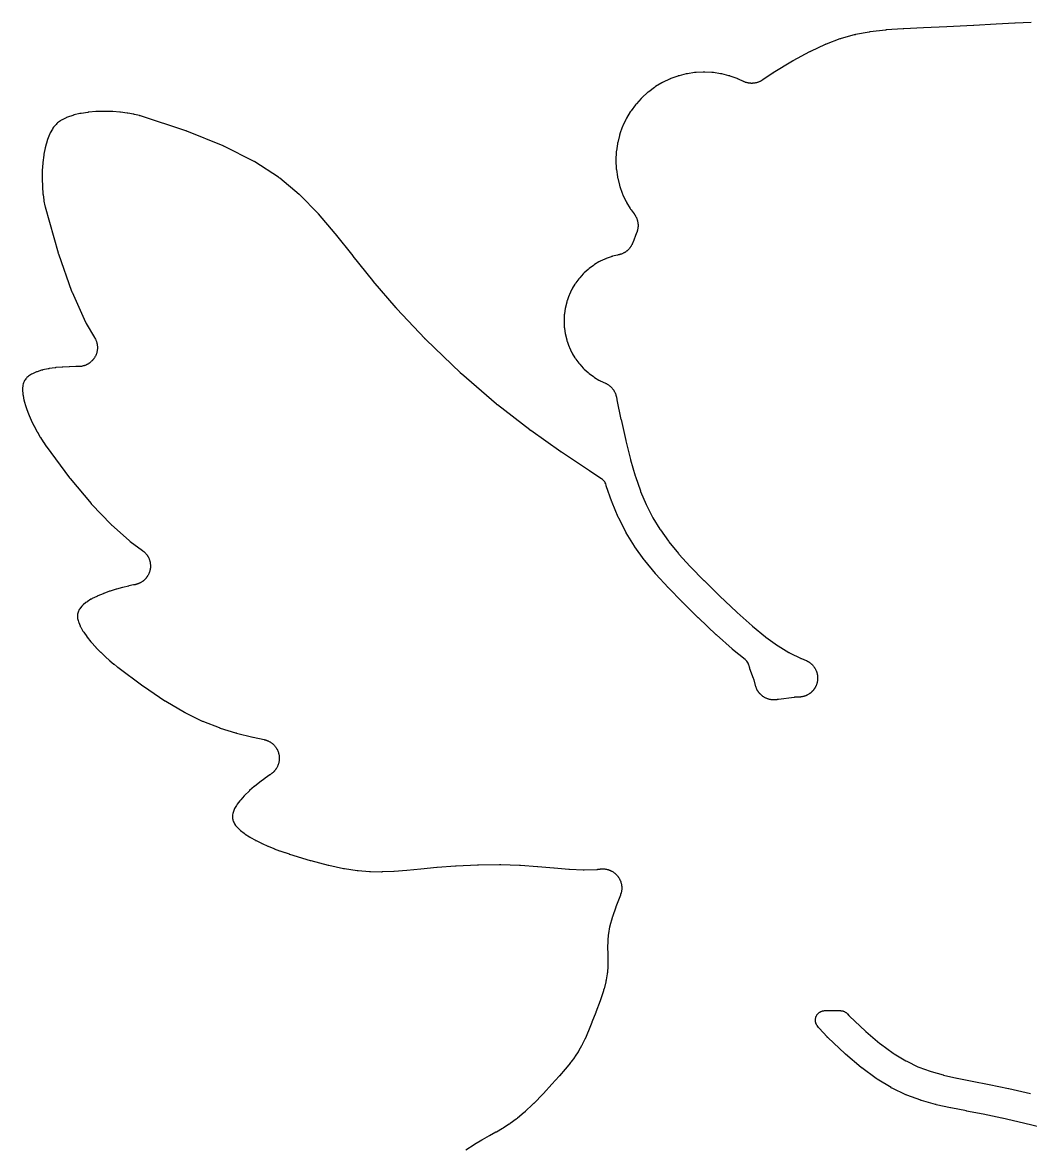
# Model space of a CAD drawing. Extents: x 0.3 to 60.9, y 0.1 to 55.6.
# Drawn here: x 4.16 to 30.59, y 26.07 to 55.63 of the extents above; entities that cross this region are included whole.
import ezdxf

# ---------------------------------------------------------------- set-up
doc = ezdxf.new("R2010")
doc.units = 0
doc.layers.get('0').update_dxf_attribs({"linetype": 'CONTINUOUS'})

msp = doc.modelspace()

# ---------------------------------------------------------------- linework, layer by layer
for points in [[(30.6109, 55.6323), (30.1927, 55.6154), (30.1907, 55.6153), (30.1894, 55.6152), (30.1874, 55.6151), (29.6918, 55.5885), (29.6915, 55.5885), (29.6913, 55.5885), (29.6911, 55.5885), (29.1063, 55.5561), (29.1061, 55.5561), (29.1055, 55.5561), (29.1052, 55.5561), (29.1028, 55.5559), (29.1025, 55.5559), (29.1019, 55.5559), (29.1017, 55.5559), (28.4008, 55.5221), (28.4006, 55.522), (28.4001, 55.522), (28.3999, 55.522), (28.3981, 55.5219), (28.3979, 55.5219), (28.3975, 55.5219), (28.3973, 55.5219), (27.7929, 55.496), (27.792, 55.4959), (27.7913, 55.4959), (27.7903, 55.4958), (27.2691, 55.4701), (27.2656, 55.4699), (27.2632, 55.4698), (27.2597, 55.4695), (26.809, 55.4366), (26.8022, 55.436), (26.7977, 55.4356), (26.7909, 55.4348), (26.3943, 55.3876), (26.3842, 55.3863), (26.3775, 55.3852), (26.3675, 55.3835), (26.0062, 55.3155), (25.9939, 55.3129), (25.9857, 55.311), (25.9735, 55.3078), (25.6262, 55.2116), (25.6135, 55.2077), (25.6051, 55.205), (25.5926, 55.2006), (25.2367, 55.0672), (25.2256, 55.0628), (25.2183, 55.0597), (25.2073, 55.0548), (24.8216, 54.874), (24.8131, 54.8698), (24.8075, 54.867), (24.799, 54.8625), (24.3649, 54.6244), (24.359, 54.6211), (24.355, 54.6188), (24.3491, 54.6153), (23.8499, 54.311), (23.846, 54.3086), (23.8434, 54.3069), (23.8396, 54.3045), (23.5605, 54.1225), (23.5573, 54.1205), (23.55, 54.116), (23.5469, 54.1141), (23.5252, 54.1014), (23.5187, 54.0979), (23.5035, 54.09), (23.4969, 54.0867), (23.4813, 54.0796), (23.4746, 54.0767), (23.4586, 54.0703), (23.4517, 54.0677), (23.4355, 54.0621), (23.4285, 54.0599), (23.412, 54.0551), (23.4049, 54.0532), (23.3882, 54.0492), (23.381, 54.0477), (23.3642, 54.0445), (23.3569, 54.0434), (23.3399, 54.041), (23.3326, 54.0402), (23.3155, 54.0387), (23.3081, 54.0383), (23.291, 54.0376), (23.2836, 54.0375), (23.2665, 54.0377), (23.2591, 54.038), (23.242, 54.039), (23.2347, 54.0396), (23.2176, 54.0415), (23.2103, 54.0425), (23.1934, 54.0452), (23.1861, 54.0465), (23.1693, 54.0501), (23.1622, 54.0518), (23.1456, 54.0561), (23.1385, 54.0582), (23.1222, 54.0633), (23.1152, 54.0657), (23.0945, 54.0734), (23.0898, 54.0752), (23.0788, 54.0798), (23.0741, 54.0818), (23.0697, 54.0837), (23.0684, 54.0843), (23.0654, 54.0857), (23.0641, 54.0863), (22.9345, 54.1476), (22.9211, 54.1536), (22.912, 54.1573), (22.8983, 54.1626), (22.7216, 54.2258), (22.7076, 54.2304), (22.6983, 54.2333), (22.6841, 54.2372), (22.5021, 54.2828), (22.4877, 54.286), (22.4781, 54.2879), (22.4636, 54.2905), (22.278, 54.318), (22.2634, 54.3198), (22.2537, 54.3207), (22.239, 54.3218), (22.0516, 54.331), (22.0369, 54.3314), (22.0271, 54.3314), (22.0124, 54.331), (21.825, 54.3218), (21.8103, 54.3207), (21.8006, 54.3198), (21.786, 54.318), (21.6004, 54.2905), (21.5859, 54.2879), (21.5763, 54.286), (21.5619, 54.2828), (21.3799, 54.2372), (21.3657, 54.2333), (21.3564, 54.2304), (21.3424, 54.2258), (21.1657, 54.1626), (21.152, 54.1573), (21.1429, 54.1536), (21.1295, 54.1476), (20.9599, 54.0674), (20.9467, 54.0608), (20.9381, 54.0562), (20.9253, 54.0489), (20.7644, 53.9525), (20.7519, 53.9446), (20.7438, 53.9391), (20.7317, 53.9307), (20.5811, 53.8189), (20.5694, 53.8098), (20.5619, 53.8036), (20.5507, 53.794), (20.4117, 53.668), (20.4011, 53.6579), (20.3941, 53.6509), (20.384, 53.6403), (20.258, 53.5013), (20.2484, 53.4901), (20.2422, 53.4826), (20.2331, 53.4709), (20.1213, 53.3203), (20.1129, 53.3082), (20.1074, 53.3001), (20.0995, 53.2876), (20.0031, 53.1267), (19.9958, 53.1139), (19.9912, 53.1053), (19.9846, 53.0921), (19.9044, 52.9225), (19.8984, 52.9091), (19.8947, 52.9), (19.8894, 52.8863), (19.8262, 52.7096), (19.8216, 52.6956), (19.8187, 52.6863), (19.8148, 52.6721), (19.7692, 52.4901), (19.766, 52.4757), (19.7641, 52.4661), (19.7615, 52.4516), (19.734, 52.266), (19.7322, 52.2514), (19.7313, 52.2417), (19.7302, 52.227), (19.721, 52.0396), (19.7206, 52.0249), (19.7206, 52.0151), (19.721, 52.0004), (19.7302, 51.813), (19.7313, 51.7983), (19.7322, 51.7886), (19.734, 51.774), (19.7615, 51.5884), (19.7641, 51.5739), (19.766, 51.5643), (19.7692, 51.5499), (19.8148, 51.3679), (19.8187, 51.3537), (19.8216, 51.3444), (19.8262, 51.3304), (19.8894, 51.1537), (19.8947, 51.14), (19.8984, 51.1309), (19.9044, 51.1175), (19.9846, 50.9479), (19.9912, 50.9347), (19.9958, 50.9261), (20.0031, 50.9133), (20.0995, 50.7524), (20.1074, 50.7399), (20.1129, 50.7318), (20.1213, 50.7197), (20.1998, 50.6139), (20.202, 50.6109), (20.2069, 50.6039), (20.209, 50.6009), (20.223, 50.58), (20.2269, 50.5738), (20.2357, 50.5591), (20.2394, 50.5526), (20.2474, 50.5375), (20.2507, 50.531), (20.2581, 50.5154), (20.2611, 50.5087), (20.2676, 50.4929), (20.2703, 50.486), (20.2761, 50.4698), (20.2784, 50.4628), (20.2833, 50.4464), (20.2853, 50.4393), (20.2895, 50.4227), (20.2911, 50.4155), (20.2944, 50.3987), (20.2957, 50.3914), (20.2982, 50.3745), (20.2991, 50.3672), (20.3008, 50.3501), (20.3013, 50.3428), (20.3022, 50.3256), (20.3024, 50.3182), (20.3024, 50.3011), (20.3022, 50.2937), (20.3013, 50.2766), (20.3008, 50.2693), (20.2991, 50.2522), (20.2982, 50.2449), (20.2957, 50.2279), (20.2944, 50.2207), (20.2911, 50.2038), (20.2895, 50.1967), (20.2853, 50.18), (20.2833, 50.1729), (20.277, 50.1519), (20.2754, 50.147), (20.2715, 50.1357), (20.2698, 50.1308), (20.268, 50.1262), (20.2675, 50.1248), (20.2663, 50.1217), (20.2657, 50.1203), (20.2651, 50.1187), (20.2643, 50.1167), (20.2637, 50.1153), (20.2629, 50.1132), (20.1645, 49.8576), (20.1632, 49.8541), (20.1599, 49.8462), (20.1585, 49.8428), (20.1483, 49.8198), (20.1451, 49.8132), (20.1374, 49.7978), (20.134, 49.7914), (20.1255, 49.7764), (20.1218, 49.7701), (20.1126, 49.7556), (20.1085, 49.7495), (20.0986, 49.7355), (20.0943, 49.7295), (20.0837, 49.716), (20.079, 49.7103), (20.0679, 49.6973), (20.0629, 49.6919), (20.0511, 49.6794), (20.0459, 49.6742), (20.0335, 49.6624), (20.028, 49.6574), (20.015, 49.6462), (20.0094, 49.6415), (19.9959, 49.631), (19.9899, 49.6266), (19.9759, 49.6167), (19.9698, 49.6126), (19.9553, 49.6034), (19.949, 49.5996), (19.9341, 49.5911), (19.9276, 49.5877), (19.9123, 49.5799), (19.9056, 49.5768), (19.8899, 49.5698), (19.8831, 49.567), (19.8672, 49.5608), (19.8602, 49.5583), (19.8439, 49.5529), (19.8369, 49.5508), (19.8147, 49.5446), (19.8102, 49.5434), (19.7997, 49.5409), (19.7952, 49.5399), (19.7946, 49.5397), (19.7937, 49.5395), (19.7915, 49.5391), (19.7906, 49.5389), (19.7784, 49.5365), (19.764, 49.5333), (19.6338, 49.5006), (19.6196, 49.4967), (19.6103, 49.4939), (19.5963, 49.4893), (19.4699, 49.444), (19.4562, 49.4387), (19.4471, 49.435), (19.4337, 49.429), (19.3123, 49.3716), (19.2992, 49.365), (19.2905, 49.3604), (19.2777, 49.3531), (19.1626, 49.2841), (19.1502, 49.2763), (19.142, 49.2708), (19.13, 49.2623), (19.0222, 49.1824), (19.0106, 49.1733), (19.003, 49.1671), (18.9918, 49.1575), (18.8924, 49.0674), (18.8817, 49.0572), (18.8748, 49.0503), (18.8646, 49.0396), (18.7745, 48.9402), (18.7649, 48.929), (18.7587, 48.9214), (18.7496, 48.9098), (18.6697, 48.802), (18.6612, 48.79), (18.6557, 48.7818), (18.6479, 48.7694), (18.5789, 48.6543), (18.5716, 48.6415), (18.567, 48.6328), (18.5604, 48.6197), (18.503, 48.4983), (18.497, 48.4849), (18.4933, 48.4758), (18.488, 48.4621), (18.4427, 48.3357), (18.4381, 48.3217), (18.4353, 48.3124), (18.4314, 48.2982), (18.3987, 48.168), (18.3955, 48.1536), (18.3936, 48.144), (18.3911, 48.1295), (18.3714, 47.9967), (18.3696, 47.9821), (18.3686, 47.9724), (18.3675, 47.9577), (18.361, 47.8236), (18.3606, 47.8089), (18.3606, 47.7991), (18.361, 47.7844), (18.3675, 47.6503), (18.3686, 47.6356), (18.3696, 47.6259), (18.3714, 47.6113), (18.3911, 47.4785), (18.3936, 47.464), (18.3955, 47.4544), (18.3987, 47.44), (18.4314, 47.3098), (18.4353, 47.2956), (18.4381, 47.2863), (18.4427, 47.2723), (18.488, 47.1459), (18.4933, 47.1322), (18.497, 47.1231), (18.503, 47.1097), (18.5604, 46.9883), (18.567, 46.9752), (18.5716, 46.9665), (18.5789, 46.9537), (18.6479, 46.8386), (18.6557, 46.8262), (18.6612, 46.818), (18.6697, 46.806), (18.7496, 46.6982), (18.7587, 46.6866), (18.7649, 46.679), (18.7745, 46.6678), (18.8646, 46.5684), (18.8748, 46.5577), (18.8817, 46.5508), (18.8924, 46.5406), (18.9918, 46.4505), (19.003, 46.4409), (19.0106, 46.4347), (19.0222, 46.4256), (19.13, 46.3457), (19.142, 46.3372), (19.1502, 46.3317), (19.1626, 46.3239), (19.2777, 46.2549), (19.2905, 46.2476), (19.2992, 46.243), (19.3123, 46.2364), (19.4447, 46.1737), (19.448, 46.1721), (19.4531, 46.1696), (19.4597, 46.1664), (19.4651, 46.1638), (19.4717, 46.1605), (19.4868, 46.1524), (19.4932, 46.1488), (19.5079, 46.14), (19.5141, 46.136), (19.5284, 46.1265), (19.5344, 46.1222), (19.5482, 46.112), (19.554, 46.1075), (19.5673, 46.0966), (19.5729, 46.0918), (19.5856, 46.0803), (19.5909, 46.0752), (19.603, 46.0631), (19.6081, 46.0577), (19.6196, 46.045), (19.6244, 46.0395), (19.6353, 46.0262), (19.6398, 46.0204), (19.6501, 46.0066), (19.6543, 46.0006), (19.6638, 45.9863), (19.6678, 45.9801), (19.6766, 45.9654), (19.6802, 45.959), (19.6883, 45.9439), (19.6916, 45.9373), (19.6989, 45.9218), (19.7019, 45.9151), (19.7085, 45.8992), (19.7111, 45.8923), (19.7169, 45.8762), (19.7192, 45.8692), (19.7242, 45.8528), (19.7262, 45.8457), (19.7319, 45.8228), (19.733, 45.8181), (19.7354, 45.8072), (19.7363, 45.8025), (19.7469, 45.7451), (19.7475, 45.7416), (19.748, 45.7393), (19.7487, 45.7358), (19.8553, 45.2232), (19.8558, 45.2208), (19.8562, 45.2192), (19.8567, 45.2168), (19.9805, 44.6667), (19.9813, 44.6633), (19.9818, 44.661), (19.9827, 44.6575), (20.1033, 44.175), (20.1061, 44.1645), (20.2288, 43.7398), (20.2334, 43.7254), (20.3628, 43.3496), (20.3697, 43.3315), (20.5112, 42.9935), (20.5207, 42.9731), (20.6798, 42.6609), (20.6914, 42.6403), (20.8747, 42.3414), (20.8871, 42.3228), (21.1016, 42.0253), (21.1133, 42.0102), (21.3662, 41.7027), (21.3759, 41.6915), (21.6736, 41.3639), (21.6808, 41.3563), (22.0293, 40.9989), (22.034, 40.9941), (22.4381, 40.5979), (22.4419, 40.5942), (22.8967, 40.1636), (22.9031, 40.1578), (23.2931, 39.8094), (23.3031, 39.8008), (23.6422, 39.5236), (23.6568, 39.5124), (23.9597, 39.2945), (23.9791, 39.2816), (24.2577, 39.1122), (24.2688, 39.1058), (24.2763, 39.1017), (24.2877, 39.0958), (24.56, 38.9606), (24.5707, 38.9556), (24.5779, 38.9523), (24.5889, 38.9477), (24.7105, 38.8989), (24.7173, 38.896), (24.7302, 38.8901), (24.742, 38.884), (24.7509, 38.8789), (24.7526, 38.8779), (24.7553, 38.8765), (24.7553, 38.8763), (24.7727, 38.8662), (24.779, 38.8623), (24.7934, 38.8529), (24.7994, 38.8487), (24.8133, 38.8387), (24.8192, 38.8342), (24.8325, 38.8235), (24.8382, 38.8187), (24.851, 38.8074), (24.8564, 38.8023), (24.8687, 38.7903), (24.8738, 38.7851), (24.8855, 38.7725), (24.8903, 38.767), (24.9014, 38.7538), (24.906, 38.7481), (24.9163, 38.7344), (24.9206, 38.7285), (24.9303, 38.7143), (24.9343, 38.7081), (24.9433, 38.6935), (24.947, 38.6872), (24.9553, 38.6721), (24.9587, 38.6656), (24.9662, 38.6502), (24.9692, 38.6435), (24.976, 38.6277), (24.9787, 38.6208), (24.9847, 38.6048), (24.9871, 38.5978), (24.9922, 38.5814), (24.9943, 38.5744), (24.9986, 38.5578), (25.0003, 38.5506), (25.0039, 38.5338), (25.0052, 38.5266), (25.0079, 38.5096), (25.0089, 38.5023), (25.0108, 38.4853), (25.0114, 38.4779), (25.0124, 38.4608), (25.0127, 38.4535), (25.0129, 38.4363), (25.0128, 38.429), (25.0121, 38.4118), (25.0117, 38.4045), (25.0102, 38.3874), (25.0094, 38.3801), (25.007, 38.3631), (25.0059, 38.3558), (25.0027, 38.3389), (25.0012, 38.3317), (24.9972, 38.3151), (24.9953, 38.3079), (24.9905, 38.2915), (24.9883, 38.2844), (24.9827, 38.2682), (24.9801, 38.2613), (24.9737, 38.2454), (24.9708, 38.2386), (24.9637, 38.2231), (24.9604, 38.2164), (24.9525, 38.2012), (24.949, 38.1948), (24.9403, 38.18), (24.9365, 38.1737), (24.9271, 38.1593), (24.9229, 38.1533), (24.9128, 38.1394), (24.9084, 38.1335), (24.8976, 38.1201), (24.8929, 38.1145), (24.8815, 38.1017), (24.8765, 38.0963), (24.8645, 38.084), (24.8592, 38.0789), (24.8467, 38.0672), (24.8412, 38.0623), (24.828, 38.0513), (24.8223, 38.0467), (24.8086, 38.0363), (24.8026, 38.032), (24.7885, 38.0223), (24.7823, 38.0183), (24.7677, 38.0093), (24.7613, 38.0056), (24.7463, 37.9974), (24.7397, 37.994), (24.7243, 37.9865), (24.7176, 37.9834), (24.7018, 37.9767), (24.695, 37.974), (24.6789, 37.968), (24.672, 37.9656), (24.6556, 37.9604), (24.6485, 37.9584), (24.6319, 37.954), (24.6248, 37.9524), (24.608, 37.9488), (24.6007, 37.9475), (24.5818, 37.9444), (24.5754, 37.9436), (24.5606, 37.9418), (24.5542, 37.9412), (24.5375, 37.94), (24.5347, 37.9398), (24.5283, 37.9395), (24.5256, 37.9394), (24.4328, 37.936), (24.4183, 37.9351), (24.4086, 37.9343), (24.394, 37.9327), (23.9827, 37.8773), (23.9681, 37.875), (23.9656, 37.8745), (23.962, 37.8739), (23.9535, 37.8726), (23.9498, 37.872), (23.9249, 37.8687), (23.9176, 37.8679), (23.9005, 37.8664), (23.8932, 37.866), (23.876, 37.8654), (23.8687, 37.8653), (23.8515, 37.8655), (23.8441, 37.8658), (23.827, 37.8669), (23.8197, 37.8675), (23.8026, 37.8694), (23.7953, 37.8704), (23.7784, 37.8732), (23.7712, 37.8745), (23.7544, 37.8781), (23.7472, 37.8798), (23.7307, 37.8842), (23.7236, 37.8863), (23.7072, 37.8915), (23.7003, 37.8939), (23.6842, 37.8999), (23.6774, 37.9026), (23.6616, 37.9094), (23.6549, 37.9125), (23.6395, 37.92), (23.633, 37.9234), (23.618, 37.9317), (23.6116, 37.9354), (23.597, 37.9444), (23.5909, 37.9484), (23.5767, 37.9582), (23.5708, 37.9625), (23.5571, 37.9729), (23.5514, 37.9775), (23.5383, 37.9886), (23.5328, 37.9935), (23.5202, 38.0051), (23.5149, 38.0103), (23.503, 38.0226), (23.498, 38.028), (23.4866, 38.0408), (23.4819, 38.0465), (23.4712, 38.0599), (23.4667, 38.0658), (23.4567, 38.0797), (23.4526, 38.0857), (23.4432, 38.1001), (23.4394, 38.1064), (23.4307, 38.1212), (23.4272, 38.1277), (23.4193, 38.1429), (23.4161, 38.1496), (23.409, 38.1652), (23.4061, 38.1719), (23.3997, 38.1879), (23.3972, 38.1948), (23.3897, 38.2165), (23.3883, 38.2209), (23.3851, 38.2314), (23.3837, 38.2359), (23.3834, 38.237), (23.3832, 38.238), (23.3826, 38.2403), (23.3823, 38.2413), (23.3441, 38.3885), (23.3401, 38.4026), (23.3371, 38.4119), (23.3324, 38.4258), (23.2376, 38.684), (23.2364, 38.6874), (23.2336, 38.6956), (23.2325, 38.6991), (23.225, 38.7231), (23.223, 38.7301), (23.2187, 38.7468), (23.2162, 38.7575), (23.2159, 38.7575), (23.2102, 38.7795), (23.2001, 38.8072), (23.1873, 38.8337), (23.1719, 38.8588), (23.1542, 38.8823), (23.1342, 38.9039), (23.1137, 38.9223), (22.7836, 39.1922), (22.7811, 39.1943), (22.7752, 39.1993), (22.7728, 39.2015), (22.3618, 39.5686), (22.3602, 39.5701), (22.3565, 39.5735), (22.3549, 39.575), (21.887, 40.0179), (21.886, 40.0188), (21.8838, 40.021), (21.8829, 40.0219), (21.4677, 40.429), (21.4665, 40.4302), (21.4637, 40.433), (21.4626, 40.4342), (21.0985, 40.8075), (21.0967, 40.8094), (21.0925, 40.8139), (21.0907, 40.8158), (20.771, 41.1676), (20.7685, 41.1703), (20.7629, 41.1769), (20.7605, 41.1797), (20.4798, 41.521), (20.4768, 41.5247), (20.47, 41.5335), (20.4672, 41.5374), (20.2213, 41.8784), (20.2181, 41.883), (20.2109, 41.8938), (20.2079, 41.8985), (19.9935, 42.248), (19.9905, 42.2531), (19.9837, 42.2651), (19.9809, 42.2703), (19.7947, 42.6357), (19.7923, 42.6407), (19.7867, 42.6527), (19.7845, 42.6578), (19.6221, 43.0457), (19.6203, 43.0502), (19.6163, 43.0608), (19.6146, 43.0653), (19.4706, 43.4833), (19.4694, 43.4869), (19.4668, 43.4954), (19.4657, 43.499), (19.4646, 43.5026), (19.4551, 43.5304), (19.4428, 43.5572), (19.428, 43.5827), (19.4108, 43.6065), (19.3913, 43.6286), (19.3698, 43.6487), (19.3464, 43.6665), (19.3363, 43.6731), (19.3358, 43.6735), (19.3344, 43.6743), (19.3312, 43.6764), (19.3299, 43.6773), (19.0302, 43.8754), (19.0301, 43.8755), (19.0298, 43.8757), (19.0296, 43.8758), (18.2924, 44.3641), (18.2916, 44.3647), (18.2896, 44.366), (18.2887, 44.3666), (18.2811, 44.3718), (18.2802, 44.3724), (18.2783, 44.3737), (18.2774, 44.3743), (17.4896, 44.9278), (17.4883, 44.9287), (17.485, 44.9311), (17.4837, 44.9321), (17.4714, 44.9411), (17.47, 44.9421), (17.4668, 44.9445), (17.4655, 44.9456), (16.617, 45.601), (16.6153, 45.6023), (16.6115, 45.6053), (16.6099, 45.6066), (16.5955, 45.6184), (16.5939, 45.6198), (16.5902, 45.6229), (16.5886, 45.6242), (15.6687, 46.4198), (15.6672, 46.4211), (15.6636, 46.4242), (15.6621, 46.4256), (15.6487, 46.4379), (15.6472, 46.4392), (15.6438, 46.4425), (15.6423, 46.4439), (14.7356, 47.3178), (14.7343, 47.3191), (14.7311, 47.3223), (14.7297, 47.3236), (14.7175, 47.336), (14.7162, 47.3374), (14.7131, 47.3406), (14.7117, 47.342), (13.979, 48.1248), (13.9779, 48.126), (13.9752, 48.129), (13.974, 48.1302), (13.9638, 48.1417), (13.9627, 48.143), (13.9601, 48.146), (13.959, 48.1472), (13.3572, 48.8517), (13.3565, 48.8526), (13.3548, 48.8546), (13.3541, 48.8555), (13.3475, 48.8634), (13.3468, 48.8643), (13.3451, 48.8663), (13.3444, 48.8672), (12.8295, 49.5085), (12.8294, 49.5086), (12.8292, 49.5089), (12.8291, 49.509), (12.8282, 49.5101), (12.8281, 49.5103), (12.8279, 49.5105), (12.8278, 49.5107), (12.366, 50.0907), (12.363, 50.0945), (12.3609, 50.097), (12.3578, 50.1007), (11.9195, 50.6163), (11.9123, 50.6244), (11.9075, 50.6297), (11.9, 50.6375), (11.4463, 51.0993), (11.4357, 51.1095), (11.4299, 51.1149), (11.4176, 51.1255), (10.9036, 51.5506), (10.892, 51.5597), (10.8887, 51.5623), (10.8725, 51.5735), (10.2539, 51.9755), (10.2414, 51.9832), (10.2355, 51.9866), (10.2204, 51.9948), (9.45446, 52.3838), (9.44268, 52.3894), (9.43477, 52.393), (9.42276, 52.3982), (8.46446, 52.784), (8.45521, 52.7875), (8.44901, 52.7898), (8.43965, 52.793), (7.24972, 53.183), (7.23993, 53.186), (7.23338, 53.1879), (7.22349, 53.1906), (7.09858, 53.2223), (7.08859, 53.2246), (7.08191, 53.2261), (7.07185, 53.2281), (6.92258, 53.2552), (6.9143, 53.2566), (6.90878, 53.2574), (6.90046, 53.2586), (6.73051, 53.2798), (6.72301, 53.2806), (6.71801, 53.2811), (6.7105, 53.2818), (6.52699, 53.2953), (6.51966, 53.2958), (6.51478, 53.296), (6.50745, 53.2963), (6.3169, 53.301), (6.30925, 53.3011), (6.30416, 53.3011), (6.29651, 53.301), (6.10526, 53.296), (6.09681, 53.2956), (6.09119, 53.2953), (6.08275, 53.2947), (5.8972, 53.2794), (5.8874, 53.2784), (5.88089, 53.2776), (5.87113, 53.2763), (5.69797, 53.2505), (5.68612, 53.2485), (5.67826, 53.247), (5.6665, 53.2445), (5.51215, 53.2086), (5.4979, 53.2049), (5.48997, 53.2027), (5.47476, 53.1979), (5.34112, 53.152), (5.31378, 53.1411), (5.30371, 53.1363), (5.19841, 53.0833), (5.17279, 53.0688), (5.1517, 53.0542), (5.08088, 53.0003), (5.05834, 52.9814), (5.03777, 52.9603), (5.03163, 52.9532), (4.97479, 52.8848), (4.95712, 52.8612), (4.94365, 52.8393), (4.88618, 52.7364), (4.8731, 52.7101), (4.86882, 52.6997), (4.81734, 52.5685), (4.81229, 52.5547), (4.80966, 52.5469), (4.80498, 52.5316), (4.76237, 52.3787), (4.75938, 52.367), (4.75754, 52.3592), (4.75501, 52.3475), (4.72169, 52.1756), (4.71998, 52.1659), (4.71894, 52.1594), (4.71754, 52.1497), (4.69417, 51.965), (4.69323, 51.9566), (4.69268, 51.951), (4.69197, 51.9426), (4.67868, 51.7517), (4.67825, 51.7441), (4.67802, 51.739), (4.67779, 51.7313), (4.67425, 51.5408), (4.67421, 51.5334), (4.67424, 51.5285), (4.67437, 51.5212), (4.67996, 51.3373), (4.68029, 51.3297), (4.68057, 51.3247), (4.68108, 51.3172), (4.69488, 51.1465), (4.69567, 51.1381), (4.69628, 51.1326), (4.69731, 51.1242), (4.71797, 50.9739), (4.71954, 50.9638), (4.7207, 50.9571), (4.72262, 50.947), (4.74886, 50.8208), (4.75112, 50.8108), (4.75273, 50.8042), (4.75533, 50.7943), (5.09341, 49.5886), (5.09624, 49.5791), (5.09823, 49.5728), (5.10138, 49.5634), (5.44536, 48.5893), (5.44998, 48.5771), (5.45322, 48.569), (5.45837, 48.557), (5.81359, 47.7754), (5.82001, 47.7622), (5.82312, 47.7561), (5.83143, 47.7411), (6.0515, 47.368), (6.05334, 47.3648), (6.05752, 47.3573), (6.05927, 47.3541), (6.07096, 47.3318), (6.07422, 47.3252), (6.08145, 47.3097), (6.08439, 47.3029), (6.09084, 47.287), (6.09344, 47.2801), (6.09911, 47.2639), (6.10137, 47.2569), (6.10623, 47.2405), (6.10815, 47.2334), (6.1122, 47.2167), (6.11376, 47.2095), (6.11699, 47.1927), (6.1182, 47.1854), (6.1206, 47.1684), (6.12145, 47.1611), (6.12301, 47.144), (6.1235, 47.1367), (6.12422, 47.1195), (6.12435, 47.1122), (6.12423, 47.095), (6.124, 47.0877), (6.12304, 47.0705), (6.12245, 47.0632), (6.12065, 47.0461), (6.11969, 47.0388), (6.11706, 47.0219), (6.11575, 47.0146), (6.11229, 46.9978), (6.11062, 46.9907), (6.10633, 46.9741), (6.10432, 46.967), (6.09923, 46.9506), (6.09687, 46.9436), (6.09098, 46.9275), (6.08828, 46.9207), (6.08161, 46.9049), (6.07858, 46.8982), (6.07113, 46.8827), (6.06777, 46.8761), (6.05959, 46.8611), (6.05592, 46.8547), (6.04699, 46.84), (6.043, 46.8338), (6.03338, 46.8197), (6.0291, 46.8137), (6.01878, 46.7999), (6.01421, 46.7942), (6.00324, 46.781), (5.99839, 46.7755), (5.98677, 46.7628), (5.98166, 46.7575), (5.96946, 46.7455), (5.96409, 46.7404), (5.95129, 46.729), (5.94568, 46.7242), (5.93235, 46.7135), (5.92652, 46.709), (5.91266, 46.6988), (5.90661, 46.6946), (5.89229, 46.6852), (5.88604, 46.6813), (5.87126, 46.6726), (5.86483, 46.669), (5.84965, 46.661), (5.84305, 46.6578), (5.82748, 46.6505), (5.82073, 46.6476), (5.80485, 46.6412), (5.79796, 46.6386), (5.78176, 46.6329), (5.77475, 46.6306), (5.75831, 46.6258), (5.75121, 46.6239), (5.73452, 46.6198), (5.72733, 46.6182), (5.71049, 46.615), (5.70323, 46.6138), (5.68623, 46.6114), (5.67892, 46.6105), (5.65897, 46.6087), (5.65295, 46.6083), (5.63891, 46.6076), (5.63288, 46.6074), (5.61974, 46.6073), (5.61739, 46.6072), (5.61191, 46.6073), (5.60956, 46.6073), (5.5693, 46.6081), (5.56413, 46.6082), (5.56068, 46.6082), (5.55551, 46.6082), (5.39494, 46.6059), (5.38935, 46.6058), (5.38563, 46.6057), (5.38005, 46.6054), (5.21465, 46.597), (5.20822, 46.5966), (5.20395, 46.5963), (5.19753, 46.5957), (5.034, 46.5803), (5.02623, 46.5794), (5.02106, 46.5788), (5.01332, 46.5778), (4.85873, 46.555), (4.84892, 46.5534), (4.8424, 46.5522), (4.83264, 46.5503), (4.69477, 46.5205), (4.68187, 46.5175), (4.67334, 46.5152), (4.6606, 46.5116), (4.54348, 46.4752), (4.52952, 46.4705), (4.52781, 46.4699), (4.50716, 46.4615), (4.41738, 46.4209), (4.39118, 46.4075), (4.37055, 46.3945), (4.31992, 46.3595), (4.29653, 46.3417), (4.27501, 46.3216), (4.26137, 46.3065), (4.24603, 46.2884), (4.22812, 46.2651), (4.21259, 46.24), (4.19958, 46.2136), (4.19498, 46.2024), (4.18644, 46.1802), (4.17722, 46.1523), (4.17077, 46.1235), (4.16799, 46.1034), (4.16161, 46.0422), (4.16, 46.0128), (4.16085, 45.9885), (4.16826, 45.8906), (4.16974, 45.876), (4.16996, 45.8741), (4.17356, 45.8521), (4.19788, 45.7316), (4.20079, 45.7186), (4.20291, 45.7101), (4.20639, 45.6973), (4.24638, 45.562), (4.24935, 45.5525), (4.25144, 45.5462), (4.25473, 45.5369), (4.30886, 45.3903), (4.31166, 45.383), (4.31359, 45.3781), (4.31659, 45.3709), (4.38143, 45.22), (4.38404, 45.2141), (4.38581, 45.2102), (4.38854, 45.2044), (4.4604, 45.0552), (4.46287, 45.0502), (4.46455, 45.0468), (4.46711, 45.0419), (4.54212, 44.8999), (4.54457, 44.8953), (4.54624, 44.8923), (4.54877, 44.8878), (4.62293, 44.7584), (4.62556, 44.7539), (4.62735, 44.7509), (4.63006, 44.7465), (4.69902, 44.6353), (4.70223, 44.6303), (4.7044, 44.6269), (4.7077, 44.6219), (4.76715, 44.5341), (4.77107, 44.5285), (4.77373, 44.5247), (4.77778, 44.5192), (5.39525, 43.6916), (5.4001, 43.6853), (5.40339, 43.6811), (5.40841, 43.6749), (5.95702, 43.0158), (5.96377, 43.0079), (5.96836, 43.0028), (5.97538, 42.9952), (6.47128, 42.4767), (6.48011, 42.4678), (6.4861, 42.4621), (6.49529, 42.4536), (6.95685, 42.0452), (6.96713, 42.0365), (6.97409, 42.0309), (6.98474, 42.0227), (7.30556, 41.7865), (7.3085, 41.7842), (7.31529, 41.779), (7.31817, 41.7767), (7.33765, 41.7608), (7.34324, 41.756), (7.35601, 41.7445), (7.36136, 41.7395), (7.37352, 41.7274), (7.37861, 41.7221), (7.39019, 41.7094), (7.39502, 41.7039), (7.40594, 41.6906), (7.41048, 41.6849), (7.42076, 41.6711), (7.42502, 41.6651), (7.43459, 41.6509), (7.43855, 41.6447), (7.44743, 41.63), (7.45108, 41.6236), (7.45922, 41.6085), (7.46255, 41.6019), (7.46994, 41.5864), (7.47295, 41.5797), (7.47957, 41.5639), (7.48224, 41.557), (7.48808, 41.5409), (7.49041, 41.5339), (7.49545, 41.5175), (7.49744, 41.5104), (7.50167, 41.4938), (7.5033, 41.4866), (7.50671, 41.4698), (7.50799, 41.4626), (7.51057, 41.4456), (7.5115, 41.4383), (7.51324, 41.4212), (7.5138, 41.4139), (7.51471, 41.3968), (7.51491, 41.3894), (7.51497, 41.3723), (7.51482, 41.3649), (7.51403, 41.3477), (7.51352, 41.3404), (7.5119, 41.3233), (7.51102, 41.316), (7.50856, 41.299), (7.50733, 41.2918), (7.50404, 41.275), (7.50246, 41.2678), (7.49834, 41.2511), (7.4964, 41.244), (7.49149, 41.2276), (7.4892, 41.2206), (7.48347, 41.2044), (7.48085, 41.1975), (7.47434, 41.1817), (7.47139, 41.1749), (7.4641, 41.1594), (7.46081, 41.1528), (7.45278, 41.1376), (7.44918, 41.1312), (7.4404, 41.1165), (7.43649, 41.1102), (7.42701, 41.0959), (7.4228, 41.0899), (7.41262, 41.0761), (7.40811, 41.0703), (7.39728, 41.057), (7.39249, 41.0514), (7.38101, 41.0386), (7.37595, 41.0333), (7.36387, 41.0211), (7.35856, 41.016), (7.34587, 41.0044), (7.34032, 40.9996), (7.32711, 40.9887), (7.32132, 40.9841), (7.30756, 40.9739), (7.30156, 40.9696), (7.28734, 40.96), (7.28114, 40.9561), (7.26644, 40.9472), (7.26005, 40.9435), (7.24496, 40.9354), (7.23839, 40.9321), (7.2229, 40.9247), (7.21618, 40.9217), (7.20037, 40.9151), (7.19351, 40.9124), (7.17736, 40.9065), (7.17038, 40.9042), (7.15174, 40.8985), (7.1457, 40.8968), (7.13155, 40.8931), (7.12545, 40.8916), (7.11045, 40.8883), (7.10792, 40.8878), (7.10199, 40.8866), (7.09944, 40.8861), (7.08623, 40.8837), (7.08176, 40.8829), (7.07878, 40.8823), (7.07433, 40.8814), (6.9467, 40.8542), (6.94248, 40.8532), (6.93968, 40.8526), (6.93548, 40.8516), (6.79204, 40.8167), (6.78762, 40.8156), (6.78468, 40.8148), (6.78027, 40.8136), (6.62768, 40.7715), (6.62271, 40.7701), (6.6194, 40.7691), (6.61446, 40.7676), (6.45921, 40.7189), (6.45334, 40.717), (6.44945, 40.7157), (6.44362, 40.7137), (6.29235, 40.6594), (6.28515, 40.6567), (6.28038, 40.6548), (6.27325, 40.6519), (6.13293, 40.5932), (6.12378, 40.5892), (6.11774, 40.5865), (6.10874, 40.5822), (5.98693, 40.5214), (5.97496, 40.5151), (5.96709, 40.5107), (5.95542, 40.5039), (5.8554, 40.4422), (5.84306, 40.4341), (5.84248, 40.4337), (5.82355, 40.4196), (5.75198, 40.3616), (5.73003, 40.342), (5.71167, 40.3222), (5.67734, 40.2816), (5.65946, 40.2582), (5.64396, 40.2331), (5.6329, 40.211), (5.62682, 40.1975), (5.61606, 40.1701), (5.60805, 40.1418), (5.60285, 40.1128), (5.60113, 40.0958), (5.60008, 40.081), (5.59942, 40.0515), (5.60166, 40.0222), (5.60574, 39.9978), (5.61669, 39.9458), (5.62416, 39.9173), (5.63345, 39.8919), (5.66889, 39.8071), (5.6749, 39.7936), (5.6752, 39.793), (5.6862, 39.7721), (5.74504, 39.6702), (5.75207, 39.6586), (5.75692, 39.651), (5.76446, 39.6398), (5.84286, 39.5285), (5.84874, 39.5204), (5.85275, 39.5151), (5.8589, 39.5073), (5.95457, 39.389), (5.95949, 39.3831), (5.96281, 39.3792), (5.96787, 39.3734), (6.07524, 39.2538), (6.07941, 39.2493), (6.08222, 39.2463), (6.08648, 39.2418), (6.20005, 39.1253), (6.20369, 39.1217), (6.20614, 39.1192), (6.20984, 39.1156), (6.32418, 39.0062), (6.3275, 39.003), (6.32973, 39.001), (6.33309, 38.9979), (6.44278, 38.8991), (6.44601, 38.8962), (6.44818, 38.8943), (6.45144, 38.8915), (6.55088, 38.807), (6.55437, 38.8041), (6.55671, 38.8021), (6.56024, 38.7993), (6.64343, 38.7328), (6.6477, 38.7294), (6.65056, 38.7272), (6.65489, 38.724), (7.31406, 38.2352), (7.3197, 38.2311), (7.3235, 38.2285), (7.32924, 38.2245), (7.89532, 37.8442), (7.90296, 37.8393), (7.9081, 37.836), (7.91589, 37.8313), (8.40809, 37.5424), (8.41779, 37.537), (8.42431, 37.5335), (8.4342, 37.5284), (8.87353, 37.3126), (8.88455, 37.3074), (8.89196, 37.3042), (8.90318, 37.2995), (9.3131, 37.1379), (9.32372, 37.1339), (9.33084, 37.1314), (9.3416, 37.1279), (9.7475, 37.0023), (9.7556, 37), (9.76101, 36.9985), (9.76917, 36.9963), (10.1959, 36.8902), (10.2001, 36.8892), (10.2029, 36.8885), (10.2071, 36.8876), (10.4931, 36.8252), (10.4967, 36.8244), (10.505, 36.8223), (10.5086, 36.8214), (10.5329, 36.8149), (10.5399, 36.8128), (10.5563, 36.8075), (10.5632, 36.805), (10.5792, 36.799), (10.5861, 36.7962), (10.6018, 36.7893), (10.6085, 36.7862), (10.6238, 36.7786), (10.6303, 36.7752), (10.6453, 36.7668), (10.6517, 36.7631), (10.6662, 36.754), (10.6724, 36.7499), (10.6865, 36.7401), (10.6924, 36.7358), (10.706, 36.7253), (10.7117, 36.7207), (10.7248, 36.7096), (10.7302, 36.7046), (10.7427, 36.6929), (10.748, 36.6877), (10.7599, 36.6754), (10.7649, 36.6699), (10.7761, 36.657), (10.7808, 36.6514), (10.7915, 36.6379), (10.7959, 36.632), (10.8059, 36.6181), (10.81, 36.612), (10.8193, 36.5975), (10.8231, 36.5912), (10.8316, 36.5764), (10.8351, 36.5699), (10.8429, 36.5546), (10.8461, 36.548), (10.8532, 36.5323), (10.856, 36.5256), (10.8623, 36.5096), (10.8648, 36.5027), (10.8703, 36.4864), (10.8725, 36.4794), (10.8772, 36.4629), (10.879, 36.4557), (10.8829, 36.439), (10.8843, 36.4318), (10.8874, 36.4149), (10.8885, 36.4077), (10.8907, 36.3907), (10.8915, 36.3833), (10.8928, 36.3662), (10.8933, 36.3589), (10.8938, 36.3417), (10.8938, 36.3344), (10.8935, 36.3172), (10.8932, 36.3099), (10.892, 36.2927), (10.8914, 36.2854), (10.8894, 36.2684), (10.8883, 36.2611), (10.8855, 36.2442), (10.8841, 36.2369), (10.8804, 36.2202), (10.8787, 36.213), (10.8742, 36.1965), (10.8721, 36.1894), (10.8668, 36.1731), (10.8644, 36.1661), (10.8583, 36.1501), (10.8556, 36.1433), (10.8487, 36.1275), (10.8456, 36.1209), (10.838, 36.1055), (10.8346, 36.099), (10.8262, 36.084), (10.8224, 36.0777), (10.8134, 36.0631), (10.8093, 36.057), (10.7995, 36.0429), (10.7952, 36.0369), (10.7847, 36.0234), (10.7801, 36.0177), (10.7689, 36.0046), (10.764, 35.9991), (10.7523, 35.9866), (10.7471, 35.9814), (10.7347, 35.9695), (10.7293, 35.9645), (10.7149, 35.9519), (10.7099, 35.9478), (10.6982, 35.9384), (10.6931, 35.9345), (10.6796, 35.9246), (10.6774, 35.923), (10.6721, 35.9193), (10.6699, 35.9177), (10.6512, 35.9051), (10.6485, 35.9032), (10.6467, 35.9019), (10.644, 35.9), (10.5215, 35.8131), (10.5183, 35.8108), (10.5162, 35.8092), (10.513, 35.8069), (10.3854, 35.7111), (10.3816, 35.7082), (10.3791, 35.7063), (10.3754, 35.7033), (10.2482, 35.6014), (10.2436, 35.5976), (10.2405, 35.5951), (10.236, 35.5912), (10.1151, 35.4861), (10.1094, 35.481), (10.1056, 35.4776), (10.1, 35.4724), (9.99123, 35.3677), (9.98408, 35.3605), (9.97941, 35.3557), (9.9725, 35.3484), (9.88202, 35.2487), (9.87298, 35.2383), (9.86714, 35.2312), (9.85859, 35.2204), (9.78864, 35.1275), (9.78008, 35.1155), (9.78007, 35.1155), (9.76716, 35.0947), (9.72236, 35.0155), (9.70914, 34.9892), (9.69903, 34.9631), (9.68222, 34.9129), (9.67426, 34.8845), (9.6691, 34.8556), (9.66699, 34.8308), (9.66624, 34.8138), (9.66639, 34.7844), (9.66942, 34.7551), (9.67531, 34.7262), (9.67955, 34.7113), (9.68462, 34.6951), (9.69475, 34.6674), (9.70754, 34.6409), (9.72031, 34.6196), (9.74938, 34.5754), (9.76674, 34.5516), (9.78532, 34.5307), (9.84887, 34.4655), (9.85943, 34.4552), (9.85945, 34.4552), (9.878, 34.4393), (9.96938, 34.3673), (9.98041, 34.359), (9.98787, 34.3537), (9.99927, 34.3459), (10.1122, 34.2727), (10.1208, 34.2674), (10.1265, 34.2639), (10.1352, 34.2588), (10.2672, 34.1854), (10.2739, 34.1817), (10.2784, 34.1794), (10.2852, 34.1759), (10.429, 34.1052), (10.4344, 34.1026), (10.438, 34.1009), (10.4434, 34.0985), (10.5924, 34.0324), (10.5967, 34.0305), (10.5997, 34.0293), (10.6041, 34.0274), (10.7519, 33.9675), (10.7556, 33.966), (10.758, 33.9651), (10.7617, 33.9637), (10.9023, 33.9108), (10.9054, 33.9097), (10.9075, 33.9089), (10.9106, 33.9078), (11.0381, 33.8631), (11.0408, 33.8622), (11.0426, 33.8616), (11.0453, 33.8607), (11.1527, 33.8253), (11.156, 33.8243), (11.1582, 33.8236), (11.1615, 33.8226), (11.7046, 33.6575), (11.7098, 33.656), (11.7132, 33.655), (11.7184, 33.6536), (12.1741, 33.5327), (12.1812, 33.5309), (12.1859, 33.5298), (12.193, 33.5282), (12.5782, 33.4458), (12.5872, 33.444), (12.5933, 33.4429), (12.6024, 33.4414), (12.9346, 33.3914), (12.9451, 33.39), (12.9521, 33.3892), (12.9626, 33.3882), (13.2615, 33.3646), (13.2719, 33.3639), (13.2789, 33.3636), (13.2893, 33.3634), (13.5764, 33.3607), (13.5849, 33.3608), (13.5906, 33.3609), (13.5991, 33.3612), (13.8955, 33.3753), (13.9008, 33.3756), (13.9043, 33.3758), (13.9096, 33.3762), (14.2343, 33.4032), (14.2361, 33.4034), (14.2374, 33.4035), (14.2393, 33.4037), (14.6054, 33.4388), (14.6056, 33.4388), (14.6062, 33.4388), (14.6064, 33.4388), (14.6083, 33.439), (14.6085, 33.439), (14.609, 33.4391), (14.6092, 33.4391), (15.0254, 33.4766), (15.0261, 33.4766), (15.0276, 33.4768), (15.0283, 33.4768), (15.0342, 33.4773), (15.0349, 33.4773), (15.0364, 33.4775), (15.037, 33.4775), (15.5175, 33.5122), (15.5184, 33.5123), (15.5205, 33.5124), (15.5214, 33.5125), (15.5294, 33.513), (15.5302, 33.513), (15.5323, 33.5131), (15.5332, 33.5132), (16.0943, 33.5404), (16.0957, 33.5404), (16.099, 33.5406), (16.1004, 33.5406), (16.113, 33.541), (16.1145, 33.541), (16.1177, 33.5411), (16.1191, 33.5411), (16.6708, 33.5472), (16.6726, 33.5472), (16.6766, 33.5472), (16.6784, 33.5472), (16.694, 33.547), (16.6958, 33.547), (16.6998, 33.5469), (16.7016, 33.5468), (17.1926, 33.5294), (17.1939, 33.5293), (17.1969, 33.5292), (17.1982, 33.5291), (17.21, 33.5285), (17.2113, 33.5284), (17.2144, 33.5283), (17.2157, 33.5282), (17.6656, 33.4964), (17.6662, 33.4964), (17.6677, 33.4963), (17.6683, 33.4962), (17.674, 33.4958), (17.6746, 33.4957), (17.6761, 33.4956), (17.6767, 33.4956), (18.0963, 33.4588), (18.0975, 33.4587), (18.0983, 33.4587), (18.0995, 33.4586), (18.4875, 33.4277), (18.4932, 33.4273), (18.497, 33.4271), (18.5027, 33.4268), (18.8595, 33.412), (18.8699, 33.4118), (18.8769, 33.4117), (18.8873, 33.4118), (19.2241, 33.4213), (19.2385, 33.4221), (19.2481, 33.4228), (19.2625, 33.4243), (19.3061, 33.4297), (19.3097, 33.4301), (19.3183, 33.431), (19.3219, 33.4313), (19.347, 33.4332), (19.3544, 33.4336), (19.3715, 33.434), (19.3789, 33.434), (19.396, 33.4337), (19.4034, 33.4333), (19.4205, 33.4321), (19.4278, 33.4314), (19.4448, 33.4293), (19.4521, 33.4282), (19.469, 33.4253), (19.4763, 33.4239), (19.493, 33.4202), (19.5001, 33.4184), (19.5167, 33.4139), (19.5237, 33.4118), (19.54, 33.4064), (19.547, 33.4039), (19.563, 33.3978), (19.5698, 33.395), (19.5855, 33.3881), (19.5921, 33.3849), (19.6075, 33.3772), (19.614, 33.3738), (19.6289, 33.3654), (19.6353, 33.3616), (19.6498, 33.3524), (19.6559, 33.3484), (19.6699, 33.3385), (19.6759, 33.3341), (19.6894, 33.3236), (19.6951, 33.319), (19.7081, 33.3078), (19.7136, 33.3028), (19.726, 33.291), (19.7313, 33.2858), (19.7431, 33.2734), (19.7481, 33.268), (19.7593, 33.255), (19.764, 33.2493), (19.7745, 33.2358), (19.7789, 33.2299), (19.7889, 33.2159), (19.793, 33.2098), (19.8022, 33.1953), (19.806, 33.189), (19.8144, 33.1741), (19.8179, 33.1676), (19.8257, 33.1523), (19.8288, 33.1457), (19.8358, 33.13), (19.8386, 33.1232), (19.8448, 33.1072), (19.8473, 33.1003), (19.8528, 33.084), (19.8549, 33.077), (19.8595, 33.0605), (19.8613, 33.0533), (19.8651, 33.0366), (19.8666, 33.0294), (19.8695, 33.0125), (19.8706, 33.0052), (19.8727, 32.9882), (19.8735, 32.9808), (19.8748, 32.9637), (19.8752, 32.9564), (19.8756, 32.9392), (19.8756, 32.9319), (19.8752, 32.9147), (19.8749, 32.9074), (19.8737, 32.8903), (19.873, 32.8829), (19.8709, 32.8659), (19.8698, 32.8586), (19.8669, 32.8417), (19.8655, 32.8345), (19.8618, 32.8177), (19.86, 32.8106), (19.8554, 32.794), (19.8533, 32.787), (19.8456, 32.7633), (19.8443, 32.7597), (19.8414, 32.7514), (19.8401, 32.7479), (19.722, 32.4411), (19.7205, 32.4373), (19.7196, 32.4347), (19.7182, 32.4308), (19.6285, 32.1774), (19.6249, 32.1664), (19.6226, 32.1591), (19.6194, 32.148), (19.5646, 31.9444), (19.5615, 31.9318), (19.5596, 31.9234), (19.557, 31.9107), (19.5266, 31.7401), (19.5246, 31.7272), (19.5234, 31.7186), (19.522, 31.7057), (19.5085, 31.5556), (19.5077, 31.5447), (19.5073, 31.5374), (19.5069, 31.5264), (19.5045, 31.3828), (19.5045, 31.3763), (19.5045, 31.372), (19.5046, 31.3656), (19.5086, 31.2153), (19.5086, 31.2149), (19.5086, 31.2147), (19.5086, 31.2143), (19.5129, 31.068), (19.5129, 31.0665), (19.513, 31.0632), (19.513, 31.0618), (19.5131, 31.0489), (19.5131, 31.0474), (19.5131, 31.0441), (19.5131, 31.0426), (19.5119, 30.9108), (19.5118, 30.9082), (19.5117, 30.9022), (19.5116, 30.8996), (19.5106, 30.8764), (19.5104, 30.8738), (19.5101, 30.8678), (19.5099, 30.8652), (19.4995, 30.733), (19.4993, 30.7298), (19.4985, 30.7225), (19.4982, 30.7194), (19.4948, 30.6913), (19.4944, 30.6882), (19.4934, 30.6809), (19.4929, 30.6778), (19.4682, 30.5271), (19.4677, 30.524), (19.4663, 30.5167), (19.4657, 30.5136), (19.4599, 30.4856), (19.4593, 30.4825), (19.4576, 30.4753), (19.4569, 30.4722), (19.4103, 30.2875), (19.4096, 30.2847), (19.4078, 30.2782), (19.407, 30.2755), (19.3998, 30.2507), (19.399, 30.248), (19.3969, 30.2416), (19.3961, 30.2388), (19.3156, 29.9988), (19.3152, 29.9976), (19.3142, 29.9947), (19.3138, 29.9935), (19.3099, 29.9826), (19.3095, 29.9814), (19.3085, 29.9786), (19.308, 29.9774), (19.1949, 29.6747), (19.1948, 29.6745), (19.1946, 29.674), (19.1946, 29.6738), (19.1938, 29.6717), (19.1937, 29.6715), (19.1935, 29.6709), (19.1934, 29.6707), (19.0945, 29.4111), (19.0942, 29.4105), (19.0937, 29.4092), (19.0935, 29.4086), (19.0915, 29.4034), (19.0912, 29.4028), (19.0907, 29.4015), (19.0905, 29.4009), (19.0055, 29.1885), (19.0051, 29.1875), (19.0041, 29.185), (19.0036, 29.184), (18.9997, 29.1746), (18.9993, 29.1736), (18.9982, 29.1711), (18.9978, 29.1701), (18.9228, 28.9979), (18.9221, 28.9964), (18.9205, 28.9927), (18.9198, 28.9912), (18.9133, 28.9772), (18.9126, 28.9756), (18.9108, 28.972), (18.9101, 28.9705), (18.8408, 28.8295), (18.8398, 28.8275), (18.8375, 28.8229), (18.8365, 28.8209), (18.8272, 28.8034), (18.8262, 28.8014), (18.8237, 28.7969), (18.8226, 28.795), (18.7535, 28.673), (18.7523, 28.6709), (18.7494, 28.666), (18.7482, 28.6639), (18.7369, 28.6454), (18.7356, 28.6433), (18.7326, 28.6386), (18.7313, 28.6365), (18.6546, 28.5194), (18.6533, 28.5175), (18.6504, 28.5132), (18.6491, 28.5114), (18.6377, 28.495), (18.6364, 28.4932), (18.6334, 28.4889), (18.632, 28.4872), (18.5386, 28.3614), (18.5375, 28.36), (18.5351, 28.3568), (18.534, 28.3554), (18.5244, 28.3431), (18.5233, 28.3417), (18.5208, 28.3385), (18.5197, 28.3372), (18.4012, 28.1923), (18.4004, 28.1914), (18.3987, 28.1893), (18.398, 28.1884), (18.3912, 28.1804), (18.3905, 28.1795), (18.3887, 28.1775), (18.388, 28.1766), (18.2381, 28.0046), (18.2377, 28.0041), (18.2367, 28.0029), (18.2363, 28.0025), (18.2324, 27.9981), (18.2319, 27.9976), (18.2309, 27.9965), (18.2305, 27.996), (18.0448, 27.7901), (18.0446, 27.7899), (18.0442, 27.7894), (18.044, 27.7892), (18.0424, 27.7874), (18.0422, 27.7872), (18.0418, 27.7867), (18.0416, 27.7865), (17.821, 27.5455), (17.8205, 27.5449), (17.8191, 27.5434), (17.8185, 27.5428), (17.8134, 27.5373), (17.8128, 27.5367), (17.8114, 27.5352), (17.8108, 27.5346), (17.5704, 27.2834), (17.569, 27.282), (17.5659, 27.2789), (17.5646, 27.2775), (17.5525, 27.2655), (17.5511, 27.2642), (17.548, 27.2611), (17.5466, 27.2598), (17.3451, 27.0695), (17.3434, 27.068), (17.3396, 27.0645), (17.3379, 27.063), (17.3229, 27.0496), (17.3212, 27.0482), (17.3173, 27.0447), (17.3156, 27.0433), (17.1418, 26.8978), (17.1399, 26.8962), (17.1355, 26.8927), (17.1336, 26.8912), (17.1164, 26.8777), (17.1145, 26.8762), (17.11, 26.8728), (17.1081, 26.8714), (16.9526, 26.7574), (16.9507, 26.7561), (16.9464, 26.753), (16.9445, 26.7517), (16.9274, 26.74), (16.9255, 26.7387), (16.9211, 26.7357), (16.9191, 26.7345), (16.7698, 26.6385), (16.7683, 26.6376), (16.7649, 26.6354), (16.7634, 26.6345), (16.7501, 26.6264), (16.7486, 26.6255), (16.7451, 26.6234), (16.7436, 26.6225), (16.5871, 26.5319), (16.5864, 26.5315), (16.5847, 26.5306), (16.584, 26.5302), (16.5776, 26.5266), (16.5769, 26.5262), (16.5752, 26.5252), (16.5745, 26.5248), (16.4026, 26.4303), (16.4019, 26.4299), (16.4014, 26.4296), (16.4006, 26.4292), (16.2178, 26.3272), (16.2141, 26.3251), (16.2116, 26.3237), (16.2079, 26.3215), (16.0151, 26.2067), (16.0097, 26.2034), (16.0062, 26.2012), (16.0008, 26.1978), (15.7883, 26.0588)], [(30.9525, 26.6303), (30.4148, 26.7617), (30.4122, 26.7623), (29.8503, 26.8944), (29.843, 26.8961), (29.357, 26.9976), (29.3527, 26.9984), (28.9135, 27.0835), (28.9133, 27.0836), (28.9129, 27.0837), (28.9128, 27.0837), (28.5088, 27.163), (28.5069, 27.1634), (28.5024, 27.1643), (28.5005, 27.1648), (28.1219, 27.2494), (28.118, 27.2503), (28.1089, 27.2526), (28.105, 27.2536), (27.74, 27.3561), (27.7342, 27.3578), (27.721, 27.3621), (27.7154, 27.364), (27.3554, 27.4967), (27.3487, 27.4993), (27.3333, 27.5059), (27.3268, 27.5088), (26.9664, 27.6823), (26.9599, 27.6856), (26.945, 27.6937), (26.9386, 27.6974), (26.5722, 27.92), (26.5667, 27.9234), (26.5541, 27.9319), (26.5488, 27.9356), (26.168, 28.2147), (26.1638, 28.2179), (26.1542, 28.2254), (26.1501, 28.2288), (25.7435, 28.5729), (25.7405, 28.5755), (25.7336, 28.5817), (25.7307, 28.5843), (25.2785, 29.0099), (25.2744, 29.0139), (25.265, 29.0234), (25.2611, 29.0275), (25.0507, 29.2583), (25.0473, 29.2621), (25.0395, 29.2713), (25.0362, 29.2753), (25.0105, 29.3078), (25.006, 29.3136), (24.9982, 29.3246), (24.9902, 29.337), (24.9853, 29.3455), (24.9786, 29.3586), (24.9746, 29.3675), (24.9692, 29.3812), (24.966, 29.3905), (24.962, 29.4046), (24.9597, 29.4141), (24.9571, 29.4286), (24.9558, 29.4383), (24.9546, 29.453), (24.9543, 29.4628), (24.9546, 29.4775), (24.9552, 29.4873), (24.9569, 29.5019), (24.9585, 29.5116), (24.9616, 29.526), (24.9642, 29.5354), (24.9687, 29.5494), (24.9721, 29.5586), (24.978, 29.5721), (24.9823, 29.5809), (24.9895, 29.5938), (24.9946, 29.6021), (25.003, 29.6142), (25.009, 29.622), (25.0185, 29.6332), (25.0252, 29.6403), (25.0358, 29.6506), (25.0432, 29.657), (25.0547, 29.6662), (25.0627, 29.6719), (25.075, 29.6798), (25.0835, 29.6847), (25.0966, 29.6915), (25.1055, 29.6955), (25.1192, 29.7009), (25.1285, 29.704), (25.1427, 29.7081), (25.1522, 29.7103), (25.1667, 29.7129), (25.177, 29.7143), (25.1904, 29.7154), (25.201, 29.7159), (25.2071, 29.716), (25.6019, 29.716), (25.6093, 29.7158), (25.6228, 29.7152), (25.6374, 29.7137), (25.6471, 29.7123), (25.6615, 29.7094), (25.671, 29.707), (25.6851, 29.7028), (25.6944, 29.6995), (25.7079, 29.6938), (25.7168, 29.6896), (25.7298, 29.6827), (25.7382, 29.6777), (25.7504, 29.6695), (25.7583, 29.6636), (25.7697, 29.6543), (25.7784, 29.6464), (25.7861, 29.6389), (25.7892, 29.6357), (25.7915, 29.6332), (25.8323, 29.5885), (25.8483, 29.5721), (26.2641, 29.1809), (26.2759, 29.1704), (26.6463, 28.8569), (26.6627, 28.844), (26.9946, 28.6007), (27.0162, 28.5863), (27.3217, 28.4007), (27.3474, 28.3868), (27.6404, 28.2457), (27.6668, 28.2345), (27.9631, 28.1253), (27.9858, 28.118), (28.3011, 28.0295), (28.3168, 28.0256), (28.6652, 27.9477), (28.6728, 27.9461), (29.0659, 27.8689), (29.0667, 27.8687), (29.5104, 27.7828), (29.5115, 27.7825), (29.514, 27.782), (29.515, 27.7818), (30.016, 27.6772), (30.0179, 27.6768), (30.0221, 27.6758), (30.024, 27.6754), (30.5986, 27.5403)]]:
    msp.add_lwpolyline(points)

doc.saveas('drawing.dxf')
